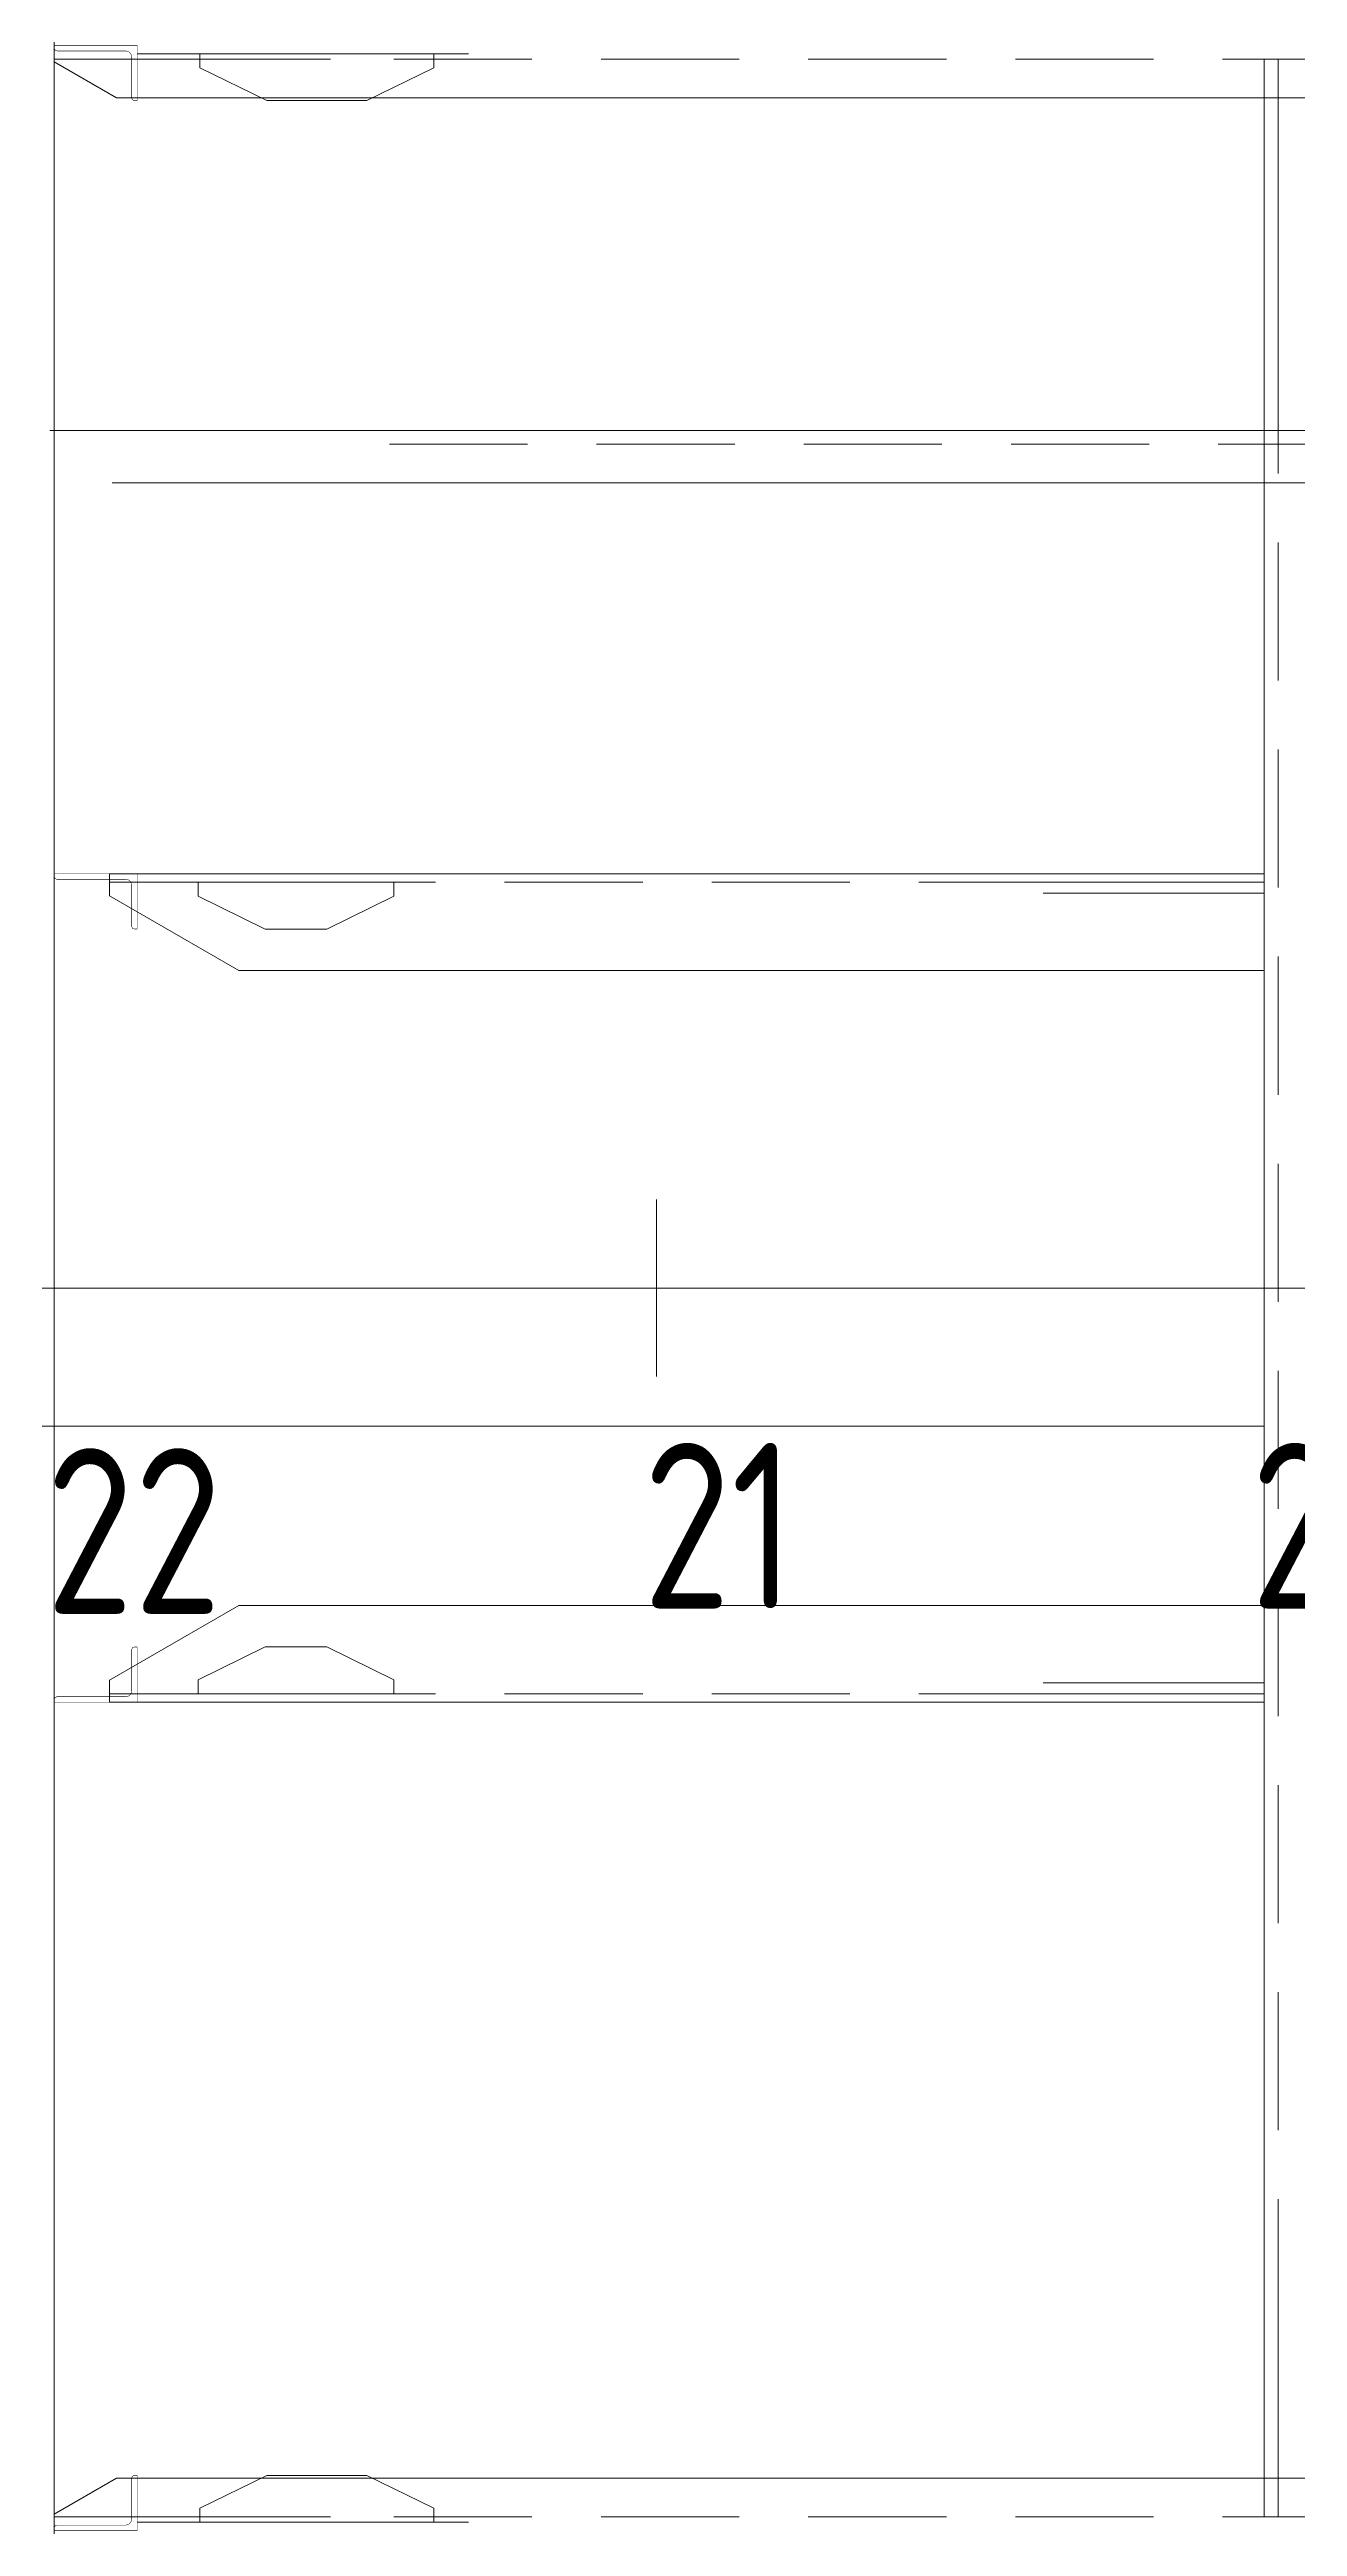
# Model space of a CAD drawing. Header units: millimetres. Extents: x 149544 to 197467, y -3118 to 25363.
# Drawn here: x 155778 to 156230, y 16947 to 17844 of the extents above; entities that cross this region are included whole.
import ezdxf

# ---------------------------------------------------------------- set-up
doc = ezdxf.new("R2010")
doc.units = ezdxf.units.MM
doc.header["$MEASUREMENT"] = 0
for name, pattern in [('K5LT32768', [0]), ('K5LT32769', [0]), ('K5LT32791', [0]), ('K5LT32795', [75, 50, -25])]:
    doc.linetypes.add(name, pattern=pattern)
doc.styles.add('KTEXTSTYLE', font='GOST_AU.SHX', dxfattribs={"width": 0.96, "height": 5})

msp = doc.modelspace()

# ---------------------------------------------------------------- linework, layer by layer
at = {"color": 3, "linetype": 'K5LT32791', "lineweight": 18}
msp.add_line((155779.84, 18645.93), (155779.84, 16145.93), dxfattribs=at)
at = {"color": 0, "linetype": 'K5LT32769', "lineweight": 18}
for p, q in [((155779.84, 17845.93), (155779.84, 17839.93)), ((155779.84, 17845.93), (155779.84, 17840.93)), ((155809.84, 17842.93), (155929.84, 17842.93)), ((155819.34, 17842.93), (155929.84, 17842.93)), ((155832.49, 17842.93), (155832.49, 17837.83)), ((155917.18, 17842.93), (155917.18, 17837.83)), ((155879.84, 17840.93), (155779.84, 17840.93)), ((155779.84, 17839.93), (155802.35, 17826.93)), ((155832.49, 17837.83), (155856.74, 17825.93)), ((155917.18, 17837.83), (155892.93, 17825.93)), ((156217.84, 17840.93), (156217.84, 16950.93)), ((156217.84, 17840.93), (156222.84, 17840.93)), ((156222.84, 17840.93), (156222.84, 17740.93)), ((155802.35, 17826.93), (161208.55, 17826.93)), ((155892.93, 17825.93), (155856.74, 17825.93)), ((156217.84, 17826.93), (156236.84, 17826.93)), ((161193.93, 17706.52), (155778.23, 17706.52)), ((155800.75, 17687.52), (161206.95, 17687.52)), ((155799.84, 17545.93), (155799.84, 17537.93)), ((156217.84, 17545.93), (155799.84, 17545.93)), ((155799.84, 17545.93), (155799.84, 17542.93)), ((155809.84, 17545.93), (155914.84, 17545.93)), ((155809.84, 17545.93), (155853.77, 17545.93)), ((155853.77, 17545.93), (155874.12, 17545.93)), ((156137.84, 17545.93), (156208.34, 17545.93)), ((156208.34, 17545.93), (156217.84, 17545.93)), ((155899.84, 17542.93), (155799.84, 17542.93)), ((155799.84, 17537.93), (155846.6, 17510.93)), ((155809.84, 17542.93), (155914.84, 17542.93)), ((155809.84, 17542.93), (155853.77, 17542.93)), ((155831.91, 17542.93), (155831.91, 17537.83)), ((155831.91, 17537.83), (155856.16, 17525.93)), ((155853.77, 17542.93), (155874.12, 17542.93)), ((155902.76, 17537.83), (155878.51, 17525.93)), ((155902.76, 17542.93), (155902.76, 17537.83)), ((156137.84, 17542.93), (156208.34, 17542.93)), ((156208.34, 17542.93), (156217.84, 17542.93)), ((155878.51, 17525.93), (155856.16, 17525.93)), ((155846.6, 17510.93), (156217.84, 17510.93)), ((155189.72, 17345.93), (156217.84, 17345.93)), ((155799.84, 17253.93), (155846.6, 17280.93)), ((155846.6, 17280.93), (156217.84, 17280.93)), ((155831.91, 17254.03), (155856.16, 17265.93)), ((155878.51, 17265.93), (155856.16, 17265.93)), ((155902.76, 17254.03), (155878.51, 17265.93)), ((155799.84, 17245.93), (155799.84, 17253.93)), ((155831.91, 17248.93), (155831.91, 17254.03)), ((155902.76, 17248.93), (155902.76, 17254.03)), ((155799.84, 17245.93), (155799.84, 17248.93)), ((155899.84, 17248.93), (155799.84, 17248.93)), ((156217.84, 17245.93), (155799.84, 17245.93)), ((155809.84, 17248.93), (155914.84, 17248.93)), ((155809.84, 17248.93), (155853.77, 17248.93)), ((155809.84, 17245.93), (155914.84, 17245.93)), ((155809.84, 17245.93), (155853.77, 17245.93)), ((155853.77, 17248.93), (155874.12, 17248.93)), ((155853.77, 17245.93), (155874.12, 17245.93)), ((156137.84, 17248.93), (156208.34, 17248.93)), ((156137.84, 17245.93), (156208.34, 17245.93)), ((156208.34, 17248.93), (156217.84, 17248.93)), ((156208.34, 17245.93), (156217.84, 17245.93)), ((156222.84, 17050.93), (156222.84, 16950.93)), ((155779.84, 16951.93), (155802.35, 16964.93)), ((155802.35, 16964.93), (161208.55, 16964.93)), ((155832.49, 16954.03), (155856.74, 16965.93)), ((155892.93, 16965.93), (155856.74, 16965.93)), ((155917.18, 16954.03), (155892.93, 16965.93)), ((156217.84, 16964.93), (156236.84, 16964.93)), ((155832.49, 16948.93), (155832.49, 16954.03)), ((155917.18, 16948.93), (155917.18, 16954.03)), ((155779.84, 16945.93), (155779.84, 16951.93)), ((155779.84, 16945.93), (155779.84, 16950.93)), ((155879.84, 16950.93), (155779.84, 16950.93)), ((155809.84, 16948.93), (155929.84, 16948.93)), ((155819.34, 16948.93), (155929.84, 16948.93)), ((156217.84, 16950.93), (156222.84, 16950.93))]:
    msp.add_line(p, q, dxfattribs=at)
at = {"color": 0, "linetype": 'K5LT32795', "lineweight": 18}
for p, q in [((161202.77, 17840.93), (155879.84, 17840.93)), ((156222.84, 17740.93), (156222.84, 17050.93)), ((161201.16, 17701.52), (155878.23, 17701.52)), ((156217.84, 17542.93), (155899.84, 17542.93)), ((156217.84, 17248.93), (155899.84, 17248.93)), ((161202.77, 16950.93), (155879.84, 16950.93))]:
    msp.add_line(p, q, dxfattribs=at)
at = {"color": 0, "linetype": 'K5LT32791', "lineweight": 18}
for p, q in [((156137.84, 17538.89), (156217.84, 17538.89)), ((156137.84, 17252.97), (156217.84, 17252.97))]:
    msp.add_line(p, q, dxfattribs=at)
at = {"color": 0, "linetype": 'K5LT32768', "lineweight": 18}
for p, q in [((155997.84, 17363.93), (155997.84, 17427.93)), ((156217.84, 17363.93), (156217.84, 17427.93)), ((155189.72, 17395.93), (161546.98, 17395.93))]:
    msp.add_line(p, q, dxfattribs=at)
at = {"color": 0, "linetype": 'K5LT32791', "const_width": 0.18}
for points in [[(155779.84, 17845.93), (155779.84, 17844.93), (155780.13, 17844.23), (155780.84, 17843.93), (155805.84, 17843.93), (155806.84, 17843.67), (155807.57, 17842.93), (155807.84, 17841.93), (155807.84, 17826.93), (155808.13, 17826.23), (155808.84, 17825.93), (155809.84, 17825.93), (155809.84, 17845.93), (155779.84, 17845.93)], [(155779.84, 17545.93), (155779.84, 17544.93), (155780.13, 17544.23), (155780.84, 17543.93), (155805.84, 17543.93), (155806.84, 17543.67), (155807.57, 17542.93), (155807.84, 17541.93), (155807.84, 17526.93), (155808.13, 17526.23), (155808.84, 17525.93), (155809.84, 17525.93), (155809.84, 17545.93), (155779.84, 17545.93)], [(155779.84, 17245.93), (155779.84, 17246.93), (155780.13, 17247.64), (155780.84, 17247.93), (155805.84, 17247.93), (155806.84, 17248.2), (155807.57, 17248.93), (155807.84, 17249.93), (155807.84, 17264.93), (155808.13, 17265.64), (155808.84, 17265.93), (155809.84, 17265.93), (155809.84, 17245.93), (155779.84, 17245.93)], [(155779.84, 16945.93), (155779.84, 16946.93), (155780.13, 16947.64), (155780.84, 16947.93), (155805.84, 16947.93), (155806.84, 16948.2), (155807.57, 16948.93), (155807.84, 16949.93), (155807.84, 16964.93), (155808.13, 16965.64), (155808.84, 16965.93), (155809.84, 16965.93), (155809.84, 16945.93), (155779.84, 16945.93)]]:
    msp.add_lwpolyline(points, dxfattribs=at)

# ---------------------------------------------------------------- texts
at = {"color": 0, "char_height": 2.5, "attachment_point": 1, "style": 'KTEXTSTYLE'}
for s, insert in [('{\\H24x;\\W0.965;\\C6;21}', (155992.93, 17339.84)), ('{\\H24x;\\W0.965;\\C6;20}', (156212.93, 17339.84)), ('{\\H24x;\\W0.965;\\C6;22}', (155776.8, 17337.91))]:
    msp.add_mtext(s, dxfattribs=dict(at, insert=insert))

doc.saveas('drawing.dxf')
